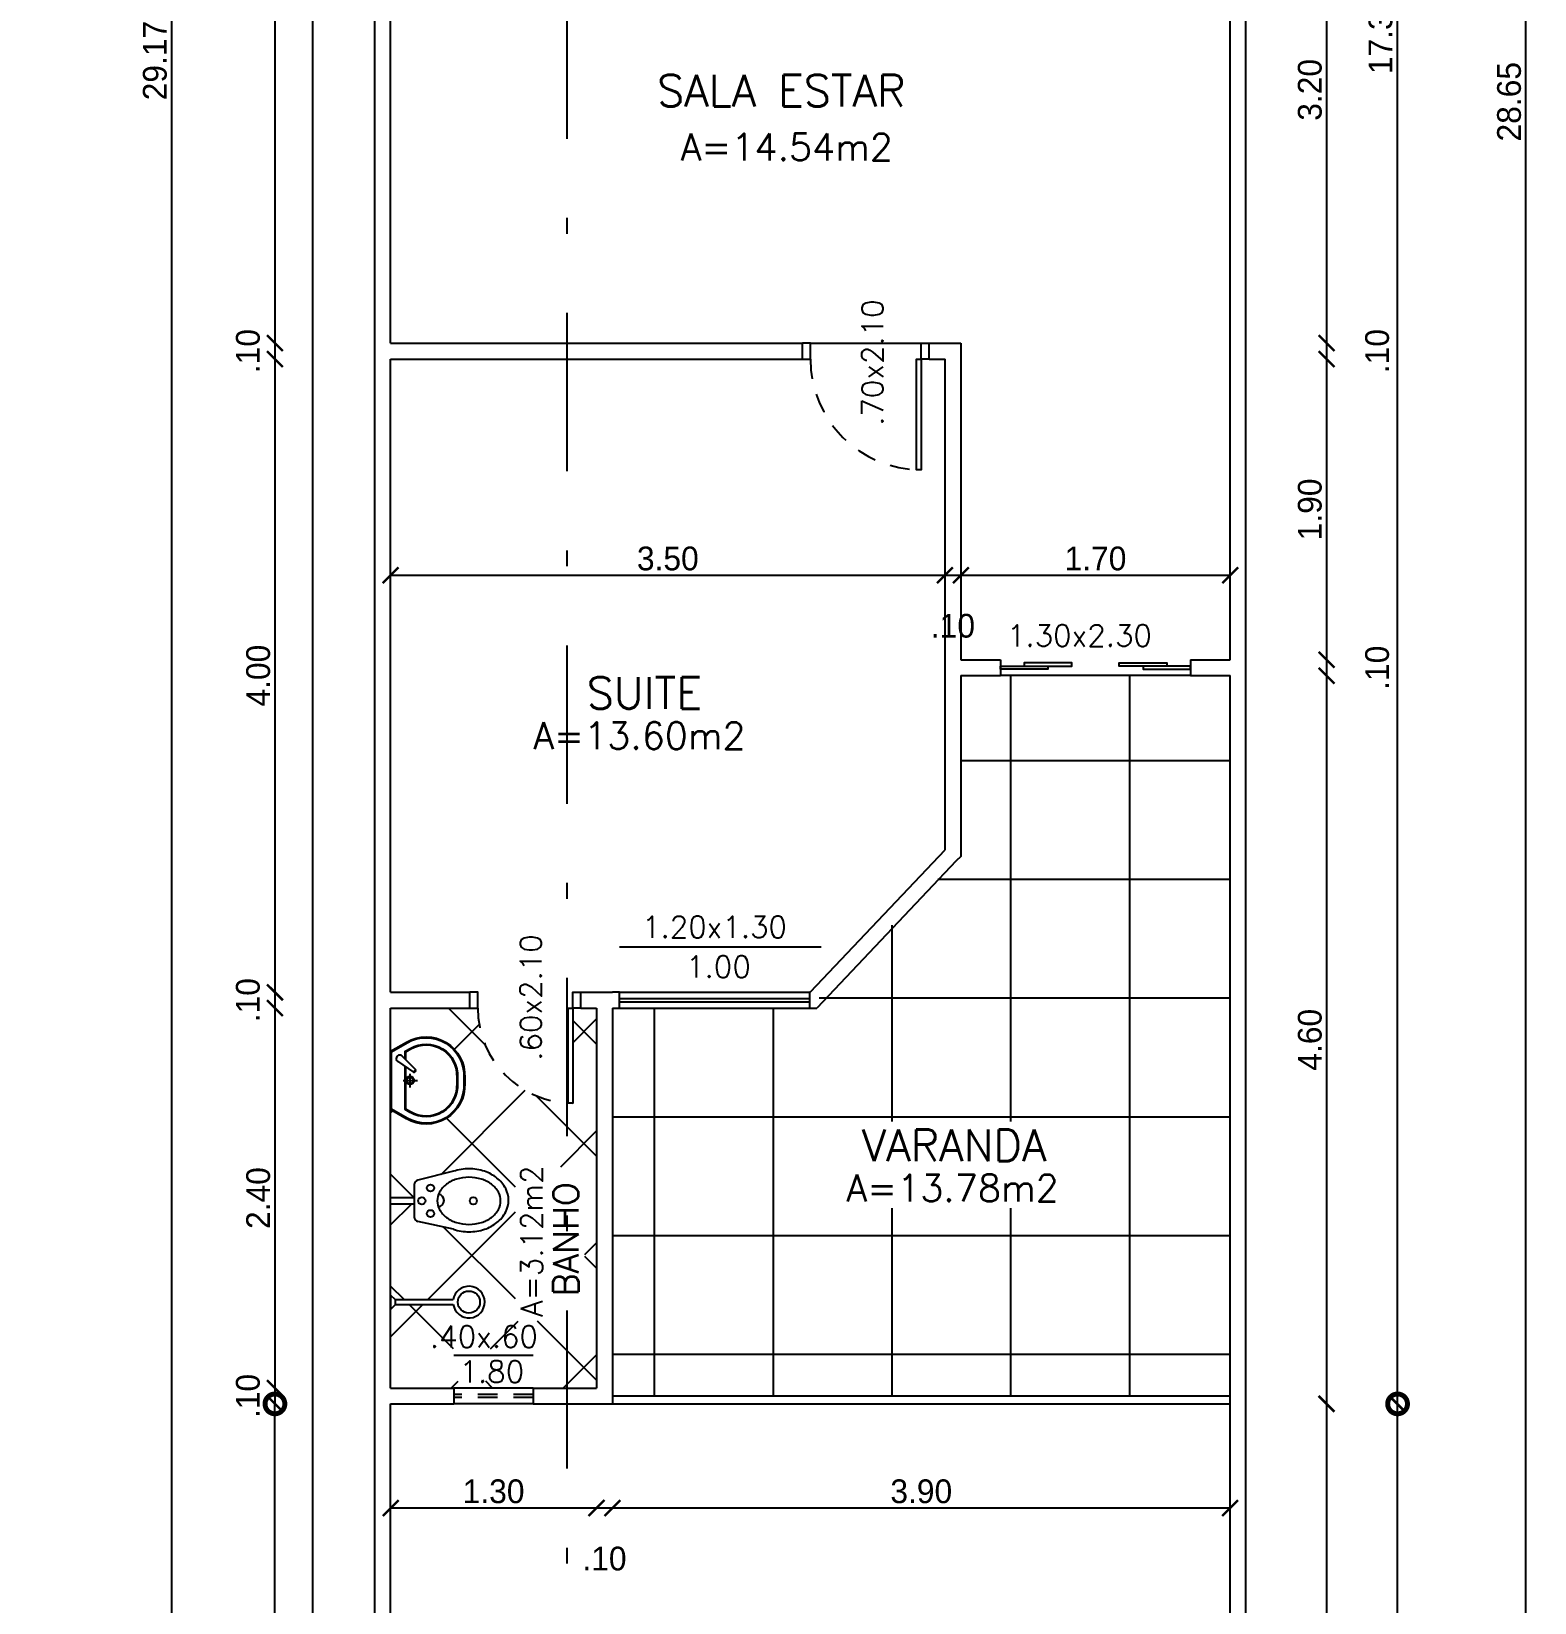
# Model space of a CAD drawing. Extents: x 1223 to 2114, y 507 to 973.
# Drawn here: x 1235.73 to 1245.22, y 536 to 545.93 of the extents above; entities that cross this region are included whole.
import ezdxf

# ---------------------------------------------------------------- set-up
doc = ezdxf.new("R2010")
doc.units = 0
doc.header["$MEASUREMENT"] = 0
doc.linetypes.add('DASHDOTX2', pattern=[2, 1, -0.5, 0, -0.5])
doc.linetypes.add('HIDDEN2', pattern=[0.1875, 0.125, -0.0625])
doc.layers.get('0').update_dxf_attribs({"linetype": 'CONTINUOUS'})
doc.layers.get('DEFPOINTS').update_dxf_attribs({"linetype": 'CONTINUOUS'})
for name, color, linetype in [('ARQ-COTAS', 4, 'CONTINUOUS'), ('BANHO_COZINHA', 7, 'CONTINUOUS'), ('JANELAS', 8, 'CONTINUOUS'), ('JANELAS_EX', 4, 'CONTINUOUS'), ('JANELAS_INTERNO', 2, 'CONTINUOUS'), ('PAREDE', 2, 'CONTINUOUS'), ('PORTAS', 4, 'CONTINUOUS'), ('PROJECAO', 7, 'HIDDEN2'), ('REBAIXO', 8, 'CONTINUOUS')]:
    doc.layers.add(name, color=color, linetype=linetype)
doc.styles.add('PADRAO_TXT', font='romans.shx')
doc.dimstyles.new('1-100', dxfattribs={"dimtxt": 0.15, "dimasz": 0.1, "dimexe": 0.05, "dimexo": 0.1, "dimgap": 0.03, "dimtad": 1, "dimzin": 5, "dimdsep": 46, "dimtxsty": 'Standard', "dimblk": 'ARCHTICK', "dimcen": 0, "dimse1": 1, "dimse2": 1, "dimclrd": 256, "dimclre": 256, "dimclrt": 3, "dimadec": 0, "dimazin": 0, "dimtfac": 1, "dimtofl": 0, "dimtmove": 2, "dimatfit": 3, "dimldrblk": 'ARCHTICK', "dimfxl": 0, "dimtolj": 1, "dimarcsym": 0})

# ---------------------------------------------------------------- blocks, each defined once
blk = doc.blocks.new('_ArchTick')
at = {"color": 0, "linetype": 'ByBlock', "const_width": 0.15}
blk.add_lwpolyline([(-0.5, -0.5), (0.5, 0.5)], dxfattribs=at)
blk = doc.blocks.new('*D633')
at = {"layer": 'ARQ-COTAS', "lineweight": -2, "transparency": 16777216}
blk.add_line((1243.9111, 543.9581), (1243.9111, 543.8581), dxfattribs=at)
at = {"layer": 'DEFPOINTS', "color": 0, "transparency": 16777216}
for p in [(1241.6602, 543.9581), (1241.5602, 543.8581), (1243.9111, 543.8581)]:
    blk.add_point(p, dxfattribs=at)
at = {"layer": 'ARQ-COTAS', "lineweight": -2, "transparency": 16777216, "xscale": 0.1, "yscale": 0.1, "zscale": 0.1}
for p, rotation in [((1243.9111, 543.9581), 90), ((1243.9111, 543.8581), 270)]:
    blk.add_blockref('_ArchTick', p, dxfattribs=dict(at, rotation=rotation))
at = {"layer": 'ARQ-COTAS', "color": 3, "transparency": 16777216, "insert": (1244.2311, 543.9081), "char_height": 0.15, "attachment_point": 5, "rotation": 90}
blk.add_mtext('\\A1;.10', dxfattribs=at)
blk = doc.blocks.new('*D634')
at = {"layer": 'ARQ-COTAS', "lineweight": -2, "transparency": 16777216}
blk.add_line((1243.9111, 543.8581), (1243.9111, 541.9581), dxfattribs=at)
at = {"layer": 'DEFPOINTS', "color": 0, "transparency": 16777216}
for p in [(1241.5602, 543.8581), (1243.3102, 541.9581), (1243.9111, 541.9581)]:
    blk.add_point(p, dxfattribs=at)
at = {"layer": 'ARQ-COTAS', "lineweight": -2, "transparency": 16777216, "xscale": 0.1, "yscale": 0.1, "zscale": 0.1}
for p, rotation in [((1243.9111, 543.8581), 90), ((1243.9111, 541.9581), 270)]:
    blk.add_blockref('_ArchTick', p, dxfattribs=dict(at, rotation=rotation))
at = {"layer": 'ARQ-COTAS', "color": 3, "transparency": 16777216, "insert": (1243.8061, 542.9081), "char_height": 0.15, "attachment_point": 5, "rotation": 90}
blk.add_mtext('\\A1;1.90', dxfattribs=at)
blk = doc.blocks.new('*D635')
at = {"layer": 'ARQ-COTAS', "lineweight": -2, "transparency": 16777216}
blk.add_line((1243.9111, 547.1581), (1243.9111, 543.9581), dxfattribs=at)
at = {"layer": 'DEFPOINTS', "color": 0, "transparency": 16777216}
for p in [(1243.4602, 547.1581), (1241.6602, 543.9581), (1243.9111, 543.9581)]:
    blk.add_point(p, dxfattribs=at)
at = {"layer": 'ARQ-COTAS', "lineweight": -2, "transparency": 16777216, "xscale": 0.1, "yscale": 0.1, "zscale": 0.1}
for p, rotation in [((1243.9111, 547.1581), 90), ((1243.9111, 543.9581), 270)]:
    blk.add_blockref('_ArchTick', p, dxfattribs=dict(at, rotation=rotation))
at = {"layer": 'ARQ-COTAS', "color": 3, "transparency": 16777216, "insert": (1243.8061, 545.5581), "char_height": 0.15, "attachment_point": 5, "rotation": 90}
blk.add_mtext('\\A1;3.20', dxfattribs=at)
blk = doc.blocks.new('*D637')
at = {"layer": 'ARQ-COTAS', "lineweight": -2, "transparency": 16777216}
blk.add_line((1237.2718, 549.5581), (1237.2718, 543.9581), dxfattribs=at)
at = {"layer": 'DEFPOINTS', "color": 0, "transparency": 16777216}
for p in [(1240.2023, 549.5581), (1237.2718, 543.9581), (1239.2523, 543.9581)]:
    blk.add_point(p, dxfattribs=at)
at = {"layer": 'ARQ-COTAS', "lineweight": -2, "transparency": 16777216, "xscale": 0.1, "yscale": 0.1, "zscale": 0.1}
for p, rotation in [((1237.2718, 549.5581), 90), ((1237.2718, 543.9581), 270)]:
    blk.add_blockref('_ArchTick', p, dxfattribs=dict(at, rotation=rotation))
at = {"layer": 'ARQ-COTAS', "color": 3, "transparency": 16777216, "insert": (1237.1668, 546.7581), "char_height": 0.15, "attachment_point": 5, "rotation": 90}
blk.add_mtext('\\A1;5.60', dxfattribs=at)
blk = doc.blocks.new('*D640')
at = {"layer": 'ARQ-COTAS', "lineweight": -2, "transparency": 16777216}
blk.add_line((1243.3023, 536.6002), (1239.4023, 536.6002), dxfattribs=at)
at = {"layer": 'DEFPOINTS', "color": 0, "transparency": 16777216}
for p in [(1239.4023, 537.2581), (1243.3023, 537.2581), (1239.4023, 536.6002)]:
    blk.add_point(p, dxfattribs=at)
at = {"layer": 'ARQ-COTAS', "lineweight": -2, "transparency": 16777216, "xscale": 0.1, "yscale": 0.1, "zscale": 0.1, "rotation": 180}
blk.add_blockref('_ArchTick', (1239.4023, 536.6002), dxfattribs=at)
at = {"layer": 'ARQ-COTAS', "lineweight": -2, "transparency": 16777216, "xscale": 0.1, "yscale": 0.1, "zscale": 0.1}
blk.add_blockref('_ArchTick', (1243.3023, 536.6002), dxfattribs=at)
at = {"layer": 'ARQ-COTAS', "color": 3, "transparency": 16777216, "insert": (1241.3523, 536.7052), "char_height": 0.15, "attachment_point": 5}
blk.add_mtext('\\A1;3.90', dxfattribs=at)
blk = doc.blocks.new('*D646')
at = {"layer": 'ARQ-COTAS', "lineweight": -2, "transparency": 16777216}
blk.add_line((1243.9111, 541.8581), (1243.9111, 537.2581), dxfattribs=at)
at = {"layer": 'DEFPOINTS', "color": 0, "transparency": 16777216}
for p in [(1243.4602, 541.8581), (1243.0243, 537.2581), (1243.9111, 537.2581)]:
    blk.add_point(p, dxfattribs=at)
at = {"layer": 'ARQ-COTAS', "lineweight": -2, "transparency": 16777216, "xscale": 0.1, "yscale": 0.1, "zscale": 0.1}
for p, rotation in [((1243.9111, 541.8581), 90), ((1243.9111, 537.2581), 270)]:
    blk.add_blockref('_ArchTick', p, dxfattribs=dict(at, rotation=rotation))
at = {"layer": 'ARQ-COTAS', "color": 3, "transparency": 16777216, "insert": (1243.8061, 539.5581), "char_height": 0.15, "attachment_point": 5, "rotation": 90}
blk.add_mtext('\\A1;4.60', dxfattribs=at)
blk = doc.blocks.new('_DOTSMALL')
at = {"color": 0, "linetype": 'ByBlock', "const_width": 0.5}
blk.add_lwpolyline([(-0.0625, 0, 1), (0.0625, 0, 1)], format="xyb", close=True, dxfattribs=at)
blk = doc.blocks.new('*D650')
at = {"layer": 'ARQ-COTAS', "lineweight": -2, "transparency": 16777216}
blk.add_line((1243.9111, 541.9581), (1243.9111, 541.8581), dxfattribs=at)
at = {"layer": 'DEFPOINTS', "color": 0, "transparency": 16777216}
for p in [(1243.3102, 541.9581), (1243.4602, 541.8581), (1243.9111, 541.8581)]:
    blk.add_point(p, dxfattribs=at)
at = {"layer": 'ARQ-COTAS', "lineweight": -2, "transparency": 16777216, "xscale": 0.1, "yscale": 0.1, "zscale": 0.1}
for p, rotation in [((1243.9111, 541.9581), 90), ((1243.9111, 541.8581), 270)]:
    blk.add_blockref('_ArchTick', p, dxfattribs=dict(at, rotation=rotation))
at = {"layer": 'ARQ-COTAS', "color": 3, "transparency": 16777216, "insert": (1244.2311, 541.9081), "char_height": 0.15, "attachment_point": 5, "rotation": 90}
blk.add_mtext('\\A1;.10', dxfattribs=at)
blk = doc.blocks.new('*D661')
at = {"layer": 'ARQ-COTAS', "lineweight": -2, "transparency": 16777216}
blk.add_line((1237.2718, 539.8581), (1237.2718, 539.7581), dxfattribs=at)
at = {"layer": 'DEFPOINTS', "color": 0, "transparency": 16777216}
for p in [(1239.9093, 539.8581), (1237.2718, 539.7581), (1240.023, 539.7581)]:
    blk.add_point(p, dxfattribs=at)
at = {"layer": 'ARQ-COTAS', "lineweight": -2, "transparency": 16777216, "xscale": 0.1, "yscale": 0.1, "zscale": 0.1}
for p, rotation in [((1237.2718, 539.8581), 90), ((1237.2718, 539.7581), 270)]:
    blk.add_blockref('_ArchTick', p, dxfattribs=dict(at, rotation=rotation))
at = {"layer": 'ARQ-COTAS', "color": 3, "transparency": 16777216, "insert": (1237.1018, 539.8081), "char_height": 0.15, "attachment_point": 5, "rotation": 90}
blk.add_mtext('\\A1;.10', dxfattribs=at)
blk = doc.blocks.new('*D662')
at = {"layer": 'ARQ-COTAS', "lineweight": -2, "transparency": 16777216}
blk.add_line((1237.2718, 543.8581), (1237.2718, 539.8581), dxfattribs=at)
at = {"layer": 'DEFPOINTS', "color": 0, "transparency": 16777216}
for p in [(1239.9093, 543.8581), (1237.2718, 539.8581), (1239.9093, 539.8581)]:
    blk.add_point(p, dxfattribs=at)
at = {"layer": 'ARQ-COTAS', "lineweight": -2, "transparency": 16777216, "xscale": 0.1, "yscale": 0.1, "zscale": 0.1}
for p, rotation in [((1237.2718, 543.8581), 90), ((1237.2718, 539.8581), 270)]:
    blk.add_blockref('_ArchTick', p, dxfattribs=dict(at, rotation=rotation))
at = {"layer": 'ARQ-COTAS', "color": 3, "transparency": 16777216, "insert": (1237.1668, 541.8581), "char_height": 0.15, "attachment_point": 5, "rotation": 90}
blk.add_mtext('\\A1;4.00', dxfattribs=at)
blk = doc.blocks.new('*D667')
at = {"layer": 'ARQ-COTAS', "lineweight": -2, "transparency": 16777216}
blk.add_line((1237.2718, 539.7581), (1237.2718, 537.3581), dxfattribs=at)
at = {"layer": 'DEFPOINTS', "color": 0, "transparency": 16777216}
for p in [(1240.023, 539.7581), (1237.2718, 537.3581), (1239.3023, 537.3581)]:
    blk.add_point(p, dxfattribs=at)
at = {"layer": 'ARQ-COTAS', "lineweight": -2, "transparency": 16777216, "xscale": 0.1, "yscale": 0.1, "zscale": 0.1}
for p, rotation in [((1237.2718, 539.7581), 90), ((1237.2718, 537.3581), 270)]:
    blk.add_blockref('_ArchTick', p, dxfattribs=dict(at, rotation=rotation))
at = {"layer": 'ARQ-COTAS', "color": 3, "transparency": 16777216, "insert": (1237.1668, 538.5581), "char_height": 0.15, "attachment_point": 5, "rotation": 90}
blk.add_mtext('\\A1;2.40', dxfattribs=at)
blk = doc.blocks.new('*D668')
at = {"layer": 'ARQ-COTAS', "lineweight": -2, "transparency": 16777216}
blk.add_line((1239.4023, 536.6002), (1239.3023, 536.6002), dxfattribs=at)
at = {"layer": 'DEFPOINTS', "color": 0, "transparency": 16777216}
for p in [(1239.3023, 537.3581), (1239.4023, 537.2581), (1239.3023, 536.6002)]:
    blk.add_point(p, dxfattribs=at)
at = {"layer": 'ARQ-COTAS', "lineweight": -2, "transparency": 16777216, "xscale": 0.1, "yscale": 0.1, "zscale": 0.1, "rotation": 180}
blk.add_blockref('_ArchTick', (1239.3023, 536.6002), dxfattribs=at)
at = {"layer": 'ARQ-COTAS', "lineweight": -2, "transparency": 16777216, "xscale": 0.1, "yscale": 0.1, "zscale": 0.1}
blk.add_blockref('_ArchTick', (1239.4023, 536.6002), dxfattribs=at)
at = {"layer": 'ARQ-COTAS', "color": 3, "transparency": 16777216, "insert": (1239.3523, 536.2802), "char_height": 0.15, "attachment_point": 5}
blk.add_mtext('\\A1;.10', dxfattribs=at)
blk = doc.blocks.new('LAVAT2')
at = {"layer": 'BANHO_COZINHA'}
for p, q in [((-0.1541, 0.0735), (-0.0696, 0.1573)), ((-0.1213, 0.0424), (-0.0529, 0.1435)), ((-0.0529, 0.1435), (-0.0696, 0.1573)), ((-0.0422, 0.1216), (0.0447, 0.1216)), ((0.0004, 0.0791), (0.0004, 0.1703))]:
    blk.add_line(p, q, dxfattribs=at)
for points in [[(-0.0193, 0.4676), (0.0193, 0.4676, -0.595397), (0.2423, 0.1008), (0.1841, 0), (-0.1841, 0), (-0.2423, 0.1008, -0.595397)], [(-0.0195, 0.462), (0.0195, 0.462, -0.59561), (0.2375, 0.1036), (0.1809, 0.0056), (-0.1809, 0.0056), (-0.2375, 0.1036, -0.59561)]]:
    blk.add_lwpolyline(points, format="xyb", close=True, dxfattribs=at)
for points in [[(-0.135, 0.0924), (-0.1843, 0.0924), (-0.2026, 0.1242, -0.598795), (-0.0193, 0.4216), (0.0193, 0.4216, -0.599099), (0.2026, 0.124), (0.1843, 0.0924), (-0.0875, 0.0924)], [(-0.1304, 0.097), (-0.1817, 0.097), (-0.1987, 0.1265, -0.599051), (-0.0195, 0.417), (0.0195, 0.417, -0.599358), (0.1986, 0.1263), (0.1817, 0.097), (-0.0844, 0.097)], [(-0.1535, 0.0741, 1.201911), (-0.1175, 0.0481, 1.201911)]]:
    blk.add_lwpolyline(points, format="xyb", dxfattribs=at)
for radius in [0.0263, 0.0209]:
    blk.add_circle((0, 0.1223), radius, dxfattribs=at)
blk.add_arc((-0.0646, 0.1464), 0.012, 346.14878, 114.58148, dxfattribs=at)
blk = doc.blocks.new('CHUV')
at = {"layer": 'BANHO_COZINHA'}
for p, q in [((0, 0.045), (0, -0.045)), ((0.03, 0.015), (0, 0.045)), ((0.395, 0.015), (0.03, 0.015)), ((0.03, -0.015), (0.03, 0.015)), ((0, -0.045), (0.03, -0.015)), ((0.03, -0.015), (0.3953, -0.015))]:
    blk.add_line(p, q, dxfattribs=at)
blk.add_circle((0.494, 0.0009), 0.07, dxfattribs=at)
blk.add_arc((0.494, 0.0009), 0.1, 189.14559, 171.89103, dxfattribs=at)
blk = doc.blocks.new('BIDE')
at = {"layer": 'BANHO_COZINHA'}
for p, q in [((-0.19, 0.3966), (-0.1341, 0.1715)), ((0.1761, 0.3966), (0.1267, 0.1722)), ((-0.105, 0.1487), (0.0974, 0.1487)), ((-0.0234, 0.1487), (-0.0234, -0.0013)), ((0.0166, 0.1487), (0.0166, -0.0013))]:
    blk.add_line(p, q, dxfattribs=at)
blk.add_lwpolyline([(0.1759, 0.396, 0.00058), (0.1761, 0.3966, 0.07973), (0.1918, 0.4946, 0.07973), (0.1761, 0.5926, 0.088644), (0.1336, 0.6713, 0.105072), (0.0667, 0.7264, 0.120616), (-0.0069, 0.7445, 0.120616), (-0.0806, 0.7264, 0.105072), (-0.1475, 0.6713, 0.088644), (-0.19, 0.5926, 0.07973), (-0.2057, 0.4946, 0.07973)], format="xyb", dxfattribs=at)
blk.add_lwpolyline([(-0.1522, 0.4946, 0.074892), (-0.1403, 0.4157, 0.085397), (-0.1086, 0.3532, 0.106179), (-0.058, 0.3088, 0.127661), (-0.0034, 0.2947, 0.127661), (0.0511, 0.3088, 0.106179), (0.1018, 0.3532, 0.085397), (0.1334, 0.4157, 0.074892), (0.1453, 0.4946, 0.074892), (0.1334, 0.5735, 0.085397), (0.1018, 0.6359, 0.106179), (0.0511, 0.6803, 0.127661), (-0.0034, 0.6945, 0.127661), (-0.058, 0.6803, 0.106179), (-0.1086, 0.6359, 0.085397), (-0.1403, 0.5735, 0.074892)], format="xyb", close=True, dxfattribs=at)
for centre in [(-0.0037, 0.5219), (-0.0847, 0.2515), (-0.0037, 0.1965), (0.0773, 0.2515)]:
    blk.add_circle(centre, 0.0226, dxfattribs=at)
for centre, radius, start, end in [((0.1076, 0.4946), 0.3132, 180, 198.23417), ((0.0515, 0.4761), 0.2542, 198.23417, 198.36712), ((-0.0058, 0.2971), 0.04, 5.79726, 171.7626), ((-0.105, 0.1787), 0.03, 193.93535, 270), ((0.0974, 0.1787), 0.03, 270, 347.59278)]:
    blk.add_arc(centre, radius, start, end, dxfattribs=at)
blk = doc.blocks.new('*D670')
at = {"layer": 'ARQ-COTAS', "lineweight": -2, "transparency": 16777216}
blk.add_line((1237.2718, 537.3581), (1237.2718, 537.2581), dxfattribs=at)
at = {"layer": 'DEFPOINTS', "color": 0, "transparency": 16777216}
for p in [(1239.3023, 537.3581), (1237.2718, 537.2581), (1239.4023, 537.2581)]:
    blk.add_point(p, dxfattribs=at)
at = {"layer": 'ARQ-COTAS', "lineweight": -2, "transparency": 16777216, "xscale": 0.1, "yscale": 0.1, "zscale": 0.1}
for p, rotation in [((1237.2718, 537.3581), 90), ((1237.2718, 537.2581), 270)]:
    blk.add_blockref('_ArchTick', p, dxfattribs=dict(at, rotation=rotation))
at = {"layer": 'ARQ-COTAS', "color": 3, "transparency": 16777216, "insert": (1237.1018, 537.3081), "char_height": 0.15, "attachment_point": 5, "rotation": 90}
blk.add_mtext('\\A1;.10', dxfattribs=at)
blk = doc.blocks.new('*X231')
at = {"color": 0}
for p, q in [((1584.5532, 539.5268), (1584.3219, 539.7581)), ((1585.1068, 539.5393), (1585.2568, 539.6893)), ((1585.2568, 539.5303), (1585.1068, 539.6803)), ((1584.3593, 539.4989), (1584.5157, 539.6553)), ((1584.2752, 538.7078), (1584.8063, 539.2388)), ((1585.2568, 538.8232), (1584.8755, 539.2045)), ((1583.9568, 539.0964), (1583.9699, 539.1095)), ((1584.7451, 538.6278), (1584.3101, 539.0628)), ((1585.0308, 538.7562), (1585.2568, 538.9822)), ((1584.1051, 538.5606), (1583.9568, 538.709)), ((1583.9568, 538.3893), (1584.0881, 538.5206)), ((1584.1897, 537.9151), (1584.7451, 538.4705)), ((1584.7451, 537.9207), (1584.2909, 538.3749)), ((1585.1831, 538.2014), (1585.2568, 538.2751)), ((1585.2568, 538.1161), (1585.1831, 538.1898)), ((1584.0435, 537.9151), (1583.9568, 538.0019)), ((1583.9568, 537.6822), (1584.1597, 537.8851)), ((1584.3535, 537.6052), (1584.0735, 537.8851)), ((1584.5869, 537.6052), (1584.7629, 537.7812)), ((1585.2568, 537.409), (1584.8846, 537.7812)), ((1585.0469, 537.3581), (1585.2568, 537.568)), ((1584.3398, 537.3581), (1584.3829, 537.4012)), ((1584.6006, 537.3581), (1584.5575, 537.4012))]:
    blk.add_line(p, q, dxfattribs=at)
blk = doc.blocks.new('*D671')
at = {"layer": 'ARQ-COTAS', "lineweight": -2, "transparency": 16777216}
blk.add_line((1239.3023, 536.6002), (1238.0023, 536.6002), dxfattribs=at)
at = {"layer": 'DEFPOINTS', "color": 0, "transparency": 16777216}
for p in [(1239.3023, 537.3581), (1238.0023, 537.2581), (1238.0023, 536.6002)]:
    blk.add_point(p, dxfattribs=at)
at = {"layer": 'ARQ-COTAS', "lineweight": -2, "transparency": 16777216, "xscale": 0.1, "yscale": 0.1, "zscale": 0.1, "rotation": 180}
blk.add_blockref('_ArchTick', (1238.0023, 536.6002), dxfattribs=at)
at = {"layer": 'ARQ-COTAS', "lineweight": -2, "transparency": 16777216, "xscale": 0.1, "yscale": 0.1, "zscale": 0.1}
blk.add_blockref('_ArchTick', (1239.3023, 536.6002), dxfattribs=at)
at = {"layer": 'ARQ-COTAS', "color": 3, "transparency": 16777216, "insert": (1238.6523, 536.7052), "char_height": 0.15, "attachment_point": 5}
blk.add_mtext('\\A1;1.30', dxfattribs=at)
blk = doc.blocks.new('*D674')
at = {"layer": 'ARQ-COTAS', "lineweight": -2, "transparency": 16777216}
blk.add_line((1237.2718, 543.9581), (1237.2718, 543.8581), dxfattribs=at)
at = {"layer": 'DEFPOINTS', "color": 0, "transparency": 16777216}
for p in [(1239.2523, 543.9581), (1237.2718, 543.8581), (1239.2523, 543.8581)]:
    blk.add_point(p, dxfattribs=at)
at = {"layer": 'ARQ-COTAS', "lineweight": -2, "transparency": 16777216, "xscale": 0.1, "yscale": 0.1, "zscale": 0.1}
for p, rotation in [((1237.2718, 543.9581), 90), ((1237.2718, 543.8581), 270)]:
    blk.add_blockref('_ArchTick', p, dxfattribs=dict(at, rotation=rotation))
at = {"layer": 'ARQ-COTAS', "color": 3, "transparency": 16777216, "insert": (1237.1018, 543.9081), "char_height": 0.15, "attachment_point": 5, "rotation": 90}
blk.add_mtext('\\A1;.10', dxfattribs=at)
blk = doc.blocks.new('*D677')
at = {"layer": 'ARQ-COTAS', "lineweight": -2, "transparency": 16777216}
blk.add_line((1238.0023, 542.4921), (1241.5023, 542.4921), dxfattribs=at)
at = {"layer": 'DEFPOINTS', "color": 0, "transparency": 16777216}
for p in [(1238.0023, 542.5377), (1241.5023, 542.5377), (1241.5023, 542.4921)]:
    blk.add_point(p, dxfattribs=at)
at = {"layer": 'ARQ-COTAS', "lineweight": -2, "transparency": 16777216, "xscale": 0.1, "yscale": 0.1, "zscale": 0.1, "rotation": 180}
blk.add_blockref('_ArchTick', (1238.0023, 542.4921), dxfattribs=at)
at = {"layer": 'ARQ-COTAS', "lineweight": -2, "transparency": 16777216, "xscale": 0.1, "yscale": 0.1, "zscale": 0.1}
blk.add_blockref('_ArchTick', (1241.5023, 542.4921), dxfattribs=at)
at = {"layer": 'ARQ-COTAS', "color": 3, "transparency": 16777216, "insert": (1239.7523, 542.5971), "char_height": 0.15, "attachment_point": 5}
blk.add_mtext('\\A1;3.50', dxfattribs=at)
blk = doc.blocks.new('*D678')
at = {"layer": 'ARQ-COTAS', "lineweight": -2, "transparency": 16777216}
blk.add_line((1241.5023, 542.4921), (1241.6023, 542.4921), dxfattribs=at)
at = {"layer": 'DEFPOINTS', "color": 0, "transparency": 16777216}
for p in [(1241.6023, 542.7353), (1241.5023, 542.5377), (1241.6023, 542.4921)]:
    blk.add_point(p, dxfattribs=at)
at = {"layer": 'ARQ-COTAS', "lineweight": -2, "transparency": 16777216, "xscale": 0.1, "yscale": 0.1, "zscale": 0.1, "rotation": 180}
blk.add_blockref('_ArchTick', (1241.5023, 542.4921), dxfattribs=at)
at = {"layer": 'ARQ-COTAS', "lineweight": -2, "transparency": 16777216, "xscale": 0.1, "yscale": 0.1, "zscale": 0.1}
blk.add_blockref('_ArchTick', (1241.6023, 542.4921), dxfattribs=at)
at = {"layer": 'ARQ-COTAS', "color": 3, "transparency": 16777216, "insert": (1241.5523, 542.1721), "char_height": 0.15, "attachment_point": 5}
blk.add_mtext('\\A1;.10', dxfattribs=at)
blk = doc.blocks.new('*D679')
at = {"layer": 'ARQ-COTAS', "lineweight": -2, "transparency": 16777216}
blk.add_line((1241.6023, 542.4921), (1243.3023, 542.4921), dxfattribs=at)
at = {"layer": 'DEFPOINTS', "color": 0, "transparency": 16777216}
for p in [(1241.6023, 542.7353), (1243.3023, 542.7353), (1243.3023, 542.4921)]:
    blk.add_point(p, dxfattribs=at)
at = {"layer": 'ARQ-COTAS', "lineweight": -2, "transparency": 16777216, "xscale": 0.1, "yscale": 0.1, "zscale": 0.1, "rotation": 180}
blk.add_blockref('_ArchTick', (1241.6023, 542.4921), dxfattribs=at)
at = {"layer": 'ARQ-COTAS', "lineweight": -2, "transparency": 16777216, "xscale": 0.1, "yscale": 0.1, "zscale": 0.1}
blk.add_blockref('_ArchTick', (1243.3023, 542.4921), dxfattribs=at)
at = {"layer": 'ARQ-COTAS', "color": 3, "transparency": 16777216, "insert": (1242.4523, 542.5971), "char_height": 0.15, "attachment_point": 5}
blk.add_mtext('\\A1;1.70', dxfattribs=at)
blk = doc.blocks.new('*D684')
at = {"layer": 'ARQ-COTAS', "lineweight": -2, "transparency": 16777216}
blk.add_line((1244.3572, 537.2581), (1244.3572, 531.2581), dxfattribs=at)
at = {"layer": 'DEFPOINTS', "color": 0, "transparency": 16777216}
for p in [(1242.8664, 537.2581), (1243.4023, 531.2581), (1244.3572, 531.2581)]:
    blk.add_point(p, dxfattribs=at)
at = {"layer": 'ARQ-COTAS', "lineweight": -2, "transparency": 16777216, "xscale": 0.1, "yscale": 0.1, "zscale": 0.1}
for p, rotation in [((1244.3572, 537.2581), 90), ((1244.3572, 531.2581), 270)]:
    blk.add_blockref('_ArchTick', p, dxfattribs=dict(at, rotation=rotation))
at = {"layer": 'ARQ-COTAS', "color": 3, "transparency": 16777216, "insert": (1244.2522, 534.2581), "char_height": 0.15, "attachment_point": 5, "rotation": 90}
blk.add_mtext('\\A1;6.00', dxfattribs=at)
blk = doc.blocks.new('*X235')
at = {"color": 0}
for p, q in [((1587.873, 539.0419), (1587.873, 541.8581)), ((1588.623, 537.3081), (1588.623, 541.8581)), ((1587.5568, 541.322), (1589.2568, 541.322)), ((1587.4121, 540.572), (1589.2568, 540.572)), ((1587.123, 539.0419), (1587.123, 540.2828)), ((1586.6621, 539.822), (1589.2568, 539.822)), ((1585.623, 537.3081), (1585.623, 539.7581)), ((1586.373, 537.3081), (1586.373, 539.7581)), ((1585.3568, 539.072), (1589.2568, 539.072)), ((1587.123, 537.3081), (1587.123, 538.4944)), ((1587.873, 537.3081), (1587.873, 538.4944)), ((1585.3568, 538.322), (1589.2568, 538.322)), ((1585.3568, 537.572), (1589.2568, 537.572))]:
    blk.add_line(p, q, dxfattribs=at)
blk = doc.blocks.new('*D685')
at = {"layer": 'ARQ-COTAS', "lineweight": -2, "transparency": 16777216}
blk.add_line((1244.3572, 554.5581), (1244.3572, 537.2581), dxfattribs=at)
at = {"layer": 'DEFPOINTS', "color": 0, "transparency": 16777216}
for p in [(1243.3023, 554.5581), (1243.4023, 537.2581), (1244.3572, 537.2581)]:
    blk.add_point(p, dxfattribs=at)
at = {"layer": 'ARQ-COTAS', "lineweight": -2, "transparency": 16777216, "xscale": 0.1, "yscale": 0.1, "zscale": 0.1}
for p, rotation in [((1244.3572, 554.5581), 90), ((1244.3572, 537.2581), 270)]:
    blk.add_blockref('_ArchTick', p, dxfattribs=dict(at, rotation=rotation))
at = {"layer": 'ARQ-COTAS', "color": 3, "transparency": 16777216, "insert": (1244.2522, 545.9081), "char_height": 0.15, "attachment_point": 5, "rotation": 90}
blk.add_mtext('\\A1;17.30', dxfattribs=at)
blk = doc.blocks.new('*D689')
at = {"layer": 'ARQ-COTAS', "lineweight": -2, "transparency": 16777216}
blk.add_line((1243.9111, 537.2581), (1243.9111, 531.2581), dxfattribs=at)
at = {"layer": 'DEFPOINTS', "color": 0, "transparency": 16777216}
for p in [(1242.4203, 537.2581), (1242.9562, 531.2581), (1243.9111, 531.2581)]:
    blk.add_point(p, dxfattribs=at)
at = {"layer": 'ARQ-COTAS', "lineweight": -2, "transparency": 16777216, "xscale": 0.1, "yscale": 0.1, "zscale": 0.1}
for p, rotation in [((1243.9111, 537.2581), 90), ((1243.9111, 531.2581), 270)]:
    blk.add_blockref('_ArchTick', p, dxfattribs=dict(at, rotation=rotation))
at = {"layer": 'ARQ-COTAS', "color": 3, "transparency": 16777216, "insert": (1243.8061, 534.2581), "char_height": 0.15, "attachment_point": 5, "rotation": 90}
blk.add_mtext('\\A1;6.00', dxfattribs=at)
blk = doc.blocks.new('*D690')
at = {"layer": 'ARQ-COTAS', "lineweight": -2, "transparency": 16777216}
blk.add_line((1237.2718, 531.2581), (1237.2718, 537.2581), dxfattribs=at)
at = {"layer": 'DEFPOINTS', "color": 0, "transparency": 16777216}
for p in [(1235.7346, 537.2581), (1237.2718, 537.2581), (1238.0023, 531.2581)]:
    blk.add_point(p, dxfattribs=at)
at = {"layer": 'ARQ-COTAS', "lineweight": -2, "transparency": 16777216, "xscale": 0.1, "yscale": 0.1, "zscale": 0.1}
for p, rotation in [((1237.2718, 537.2581), 90), ((1237.2718, 531.2581), 270)]:
    blk.add_blockref('_ArchTick', p, dxfattribs=dict(at, rotation=rotation))
at = {"layer": 'ARQ-COTAS', "color": 3, "transparency": 16777216, "insert": (1237.1668, 534.2581), "char_height": 0.15, "attachment_point": 5, "rotation": 90}
blk.add_mtext('\\A1;6.00', dxfattribs=at)
blk = doc.blocks.new('*D692')
at = {"layer": 'ARQ-COTAS', "lineweight": -2, "transparency": 16777216}
blk.add_line((1245.1689, 531.1581), (1245.1689, 559.8081), dxfattribs=at)
at = {"layer": 'DEFPOINTS', "color": 0, "transparency": 16777216}
for p in [(1243.4023, 559.8081), (1245.1689, 559.8081), (1243.4023, 531.1581)]:
    blk.add_point(p, dxfattribs=at)
at = {"layer": 'ARQ-COTAS', "lineweight": -2, "transparency": 16777216, "xscale": 0.1, "yscale": 0.1, "zscale": 0.1}
for p, rotation in [((1245.1689, 559.8081), 90), ((1245.1689, 531.1581), 270)]:
    blk.add_blockref('_ArchTick', p, dxfattribs=dict(at, rotation=rotation))
at = {"layer": 'ARQ-COTAS', "color": 3, "transparency": 16777216, "insert": (1245.0639, 545.4831), "char_height": 0.15, "attachment_point": 5, "rotation": 90}
blk.add_mtext('\\A1;28.65', dxfattribs=at)
blk = doc.blocks.new('*D693')
at = {"layer": 'ARQ-COTAS', "lineweight": -2, "transparency": 16777216}
blk.add_line((1236.6195, 560.3281), (1236.6195, 531.1581), dxfattribs=at)
at = {"layer": 'DEFPOINTS', "color": 0, "transparency": 16777216}
for p in [(1237.9023, 560.3281), (1236.6195, 531.1581), (1237.9023, 531.1581)]:
    blk.add_point(p, dxfattribs=at)
at = {"layer": 'ARQ-COTAS', "lineweight": -2, "transparency": 16777216, "xscale": 0.1, "yscale": 0.1, "zscale": 0.1}
for p, rotation in [((1236.6195, 560.3281), 90), ((1236.6195, 531.1581), 270)]:
    blk.add_blockref('_ArchTick', p, dxfattribs=dict(at, rotation=rotation))
at = {"layer": 'ARQ-COTAS', "color": 3, "transparency": 16777216, "insert": (1236.5145, 545.7431), "char_height": 0.15, "attachment_point": 5, "rotation": 90}
blk.add_mtext('\\A1;29.17', dxfattribs=at)

msp = doc.modelspace()

# ---------------------------------------------------------------- linework, layer by layer
at = {"layer": 'JANELAS'}
for p, q in [((1243.05229, 541.85811), (1241.85229, 541.85811)), ((1240.72079, 540.14219), (1239.448, 540.14219)), ((1239.448, 539.81811), (1240.648, 539.81811)), ((1239.448, 539.79811), (1240.648, 539.79811)), ((1238.90229, 537.56414), (1238.40229, 537.56414)), ((1238.90229, 537.35811), (1238.40229, 537.35811)), ((1238.90229, 537.25811), (1238.40229, 537.25811))]:
    msp.add_line(p, q, dxfattribs=at)
at = {"layer": 'JANELAS_EX'}
for p, q in [((1239.448, 539.85811), (1240.648, 539.85811)), ((1239.448, 539.75811), (1240.648, 539.75811))]:
    msp.add_line(p, q, dxfattribs=at)
at = {"layer": 'JANELAS_INTERNO'}
for p, q in [((1237.51129, 531.15811), (1237.51129, 560.32811)), ((1240.65229, 543.95811), (1241.35229, 543.95811))]:
    msp.add_line(p, q, dxfattribs=at)
at = {"layer": 'PAREDE'}
for p, q in [((1237.90229, 531.15811), (1237.90229, 560.32811)), ((1243.40229, 531.15811), (1243.40229, 559.80811)), ((1238.00229, 543.95811), (1238.00229, 553.15811)), ((1243.30229, 541.95811), (1243.30229, 547.15811)), ((1238.00229, 543.95811), (1240.60229, 543.95811)), ((1240.60229, 543.85811), (1240.60229, 543.95811)), ((1241.40229, 543.95811), (1241.60229, 543.95811)), ((1241.40229, 543.85811), (1241.40229, 543.95811)), ((1241.60229, 543.95811), (1241.60229, 541.95811)), ((1238.00229, 539.85811), (1238.00229, 543.85811)), ((1238.00229, 543.85811), (1240.60229, 543.85811)), ((1241.40229, 543.85811), (1241.50229, 543.85811)), ((1241.50229, 540.75811), (1241.50229, 543.85811)), ((1241.60229, 541.95811), (1241.85229, 541.95811)), ((1241.85229, 541.95811), (1241.85229, 541.85811)), ((1243.05229, 541.95811), (1243.05229, 541.85811)), ((1243.05229, 541.95811), (1243.30229, 541.95811)), ((1241.60229, 541.85811), (1241.60229, 540.71669)), ((1241.60229, 541.85811), (1241.85229, 541.85811)), ((1243.05229, 541.85811), (1243.30229, 541.85811)), ((1243.30229, 531.15811), (1243.30229, 541.85811)), ((1241.50036, 540.75613), (1240.65066, 539.85811)), ((1241.573, 540.6874), (1240.69371, 539.75811)), ((1241.60229, 540.71669), (1241.573, 540.6874)), ((1238.00229, 539.85811), (1238.50229, 539.85811)), ((1238.50229, 539.75811), (1238.50229, 539.85811)), ((1239.20229, 539.85811), (1239.40229, 539.85811)), ((1239.20229, 539.75811), (1239.20229, 539.85811)), ((1239.448, 539.85811), (1239.40229, 539.85811)), ((1239.448, 539.75811), (1239.448, 539.85811)), ((1240.65066, 539.85811), (1240.648, 539.85811)), ((1240.648, 539.75811), (1240.648, 539.85811)), ((1238.00229, 539.75811), (1238.50229, 539.75811)), ((1238.00229, 537.35811), (1238.00229, 539.75811)), ((1239.20229, 539.75811), (1239.30229, 539.75811)), ((1239.30229, 539.75811), (1239.30229, 537.35811)), ((1239.40229, 539.75811), (1239.448, 539.75811)), ((1239.40229, 539.75811), (1239.40229, 537.25811)), ((1240.648, 539.75811), (1240.69371, 539.75811)), ((1238.00229, 537.35811), (1238.40229, 537.35811)), ((1238.40229, 537.35811), (1238.40229, 537.25811)), ((1238.90229, 537.35811), (1239.30229, 537.35811)), ((1238.90229, 537.35811), (1238.90229, 537.25811)), ((1238.00229, 537.25811), (1238.40229, 537.25811)), ((1238.00229, 531.25811), (1238.00229, 537.25811)), ((1238.90229, 537.25811), (1239.40229, 537.25811))]:
    msp.add_line(p, q, dxfattribs=at)
at = {"layer": 'PORTAS'}
for points in [[(1240.60229, 543.85811), (1240.65229, 543.85811), (1240.65229, 543.95811), (1240.60229, 543.95811)], [(1241.40229, 543.85811), (1241.35229, 543.85811), (1241.35229, 543.95811), (1241.40229, 543.95811)], [(1238.50229, 539.75811), (1238.55229, 539.75811), (1238.55229, 539.85811), (1238.50229, 539.85811)], [(1239.20229, 539.75811), (1239.15229, 539.75811), (1239.15229, 539.85811), (1239.20229, 539.85811)]]:
    msp.add_lwpolyline(points, dxfattribs=at)
for points in [[(1241.35229, 543.85811), (1241.35229, 543.15811), (1241.32229, 543.15811), (1241.32229, 543.85811)], [(1241.85229, 541.91811), (1242.15229, 541.91811), (1242.15229, 541.89811), (1241.85229, 541.89811)], [(1242.00229, 541.91811), (1242.30229, 541.91811), (1242.30229, 541.93811), (1242.00229, 541.93811)], [(1242.90229, 541.91811), (1242.60229, 541.91811), (1242.60229, 541.93811), (1242.90229, 541.93811)], [(1243.05229, 541.91811), (1242.75229, 541.91811), (1242.75229, 541.89811), (1243.05229, 541.89811)], [(1239.15229, 539.75811), (1239.15229, 539.15811), (1239.12229, 539.15811), (1239.12229, 539.75811)]]:
    msp.add_lwpolyline(points, close=True, dxfattribs=at)
at = {"layer": 'PROJECAO', "linetype": 'DASHDOTX2'}
msp.add_line((1239.11467, 560.94905), (1239.11467, 527.03538), dxfattribs=at)
at = {"layer": 'PROJECAO'}
for p, q in [((1238.90229, 537.31811), (1238.40229, 537.31811)), ((1238.90229, 537.29811), (1238.40229, 537.29811))]:
    msp.add_line(p, q, dxfattribs=at)
for centre, radius in [((1241.35229, 543.85811), 0.7), ((1239.15229, 539.75811), 0.6)]:
    msp.add_arc(centre, radius, 180, 270, dxfattribs=at)
at = {"layer": 'REBAIXO'}
for p, q in [((1239.40229, 537.30811), (1243.30229, 537.30811)), ((1239.40229, 537.25811), (1243.30229, 537.25811))]:
    msp.add_line(p, q, dxfattribs=at)

# ---------------------------------------------------------------- block references
at = {"layer": 'ARQ-COTAS', "xscale": -0.25, "yscale": 0.25, "zscale": 0.25, "rotation": 270}
msp.add_blockref('_DOTSMALL', (1237.27184, 537.25811), dxfattribs=at)
at = {"layer": 'JANELAS', "linetype": 'Continuous'}
msp.add_blockref('*X231', (-345.95453, 0), dxfattribs=at)
at = {"layer": 'PAREDE', "rotation": 270}
for name, p in [('LAVAT2', (1238.00229, 539.30117)), ('BIDE', (1238.00229, 538.5372))]:
    msp.add_blockref(name, p, dxfattribs=at)
at = {"layer": 'PAREDE'}
msp.add_blockref('CHUV', (1238.00229, 537.90014), dxfattribs=at)
at = {"layer": 'PAREDE', "color": 7, "xscale": -0.25, "yscale": 0.25, "zscale": 0.25, "rotation": 90}
msp.add_blockref('_DOTSMALL', (1244.35948, 537.25811), dxfattribs=at)
at = {"layer": 'REBAIXO', "linetype": 'Continuous'}
msp.add_blockref('*X235', (-345.95453, 0), dxfattribs=at)

# ---------------------------------------------------------------- texts
at = {"layer": 'JANELAS', "style": 'PADRAO_TXT'}
for s, height, p in [('A=14.54m2', 0.17, (1239.8326, 545.11278)), ('1.30x2.30', 0.136, (1241.89338, 542.04316)), ('A=13.60m2', 0.17, (1238.90264, 541.39362)), ('A=13.78m2', 0.17, (1240.87952, 538.53688)), ('.40x.60', 0.136, (1238.25074, 537.61503)), ('1.80', 0.136, (1238.43717, 537.39402))]:
    msp.add_text(s, height=height, dxfattribs=at).set_placement(p)
for s, rotation, p in [('.70x2.10', 90, (1241.11207, 543.43583)), ('1.20x1.30', 360, (1239.58971, 540.20269)), ('.60x2.10', 90, (1238.95538, 539.42567)), ('1.00', 360, (1239.86804, 539.95171)), ('A=3.12m2', 90, (1238.96054, 537.80868))]:
    msp.add_text(s, height=0.136, rotation=rotation, dxfattribs=at).set_placement(p)
at = {"layer": 'PAREDE', "style": 'PADRAO_TXT'}
for s, p in [('SALA ESTAR', (1239.68463, 545.45336)), ('SUITE', (1239.24025, 541.64862)), ('VARANDA', (1240.9772, 538.79188))]:
    msp.add_text(s, height=0.2, dxfattribs=at).set_placement(p)
msp.add_text('BANHO', height=0.16, rotation=90, dxfattribs=at).set_placement((1239.18854, 537.93907))

# ---------------------------------------------------------------- dimensions: what is measured, and where the dimension line sits
at = {"layer": 'ARQ-COTAS'}
for p1, p2, distance, picture, middle in [((1237.90229, 560.32811), (1237.90229, 531.15811), -1.28276, '*D693', (1236.51453, 545.74311)), ((1243.40229, 531.15811), (1243.40229, 559.80811), -1.76664, '*D692', (1245.06393, 545.48311))]:
    dim = msp.add_aligned_dim(p1=p1, p2=p2, distance=distance, dimstyle='1-100', dxfattribs=at)
    dim.commit()
    dim.dimension.update_dxf_attribs({"geometry": picture, "text_midpoint": middle})
for base, p1, p2, angle, picture, middle in [((1244.35721, 537.25811), (1243.30229, 554.55811), (1243.40229, 537.25811), 90, '*D685', (1244.25221, 545.90811)), ((1237.27184, 543.95811), (1240.20229, 549.55811), (1239.25229, 543.95811), 90, '*D637', (1237.16684, 546.75811)), ((1243.91108, 543.95811), (1243.46016, 547.15811), (1241.66016, 543.95811), 90, '*D635', (1243.80608, 545.55811)), ((1237.27184, 543.85811), (1239.25229, 543.95811), (1239.25229, 543.85811), 90, '*D674', (1237.10184, 543.90811)), ((1243.91108, 543.85811), (1241.66016, 543.95811), (1241.56016, 543.85811), 90, '*D633', (1244.23108, 543.90811)), ((1237.27184, 539.85811), (1239.90929, 543.85811), (1239.90929, 539.85811), 90, '*D662', (1237.16684, 541.85811)), ((1243.91108, 541.95811), (1241.56016, 543.85811), (1243.31016, 541.95811), 90, '*D634', (1243.80608, 542.90811)), ((1241.50229, 542.49208), (1238.00229, 542.53768), (1241.50229, 542.53768), 180, '*D677', (1239.75229, 542.59708)), ((1241.60229, 542.49208), (1241.50229, 542.53768), (1241.60229, 542.73528), 180, '*D678', (1241.55229, 542.17208)), ((1243.30229, 542.49208), (1241.60229, 542.73528), (1243.30229, 542.73528), 180, '*D679', (1242.45229, 542.59708)), ((1243.91108, 541.85811), (1243.31016, 541.95811), (1243.46016, 541.85811), 90, '*D650', (1244.23108, 541.90811)), ((1243.91108, 537.25811), (1243.46016, 541.85811), (1243.0243, 537.25811), 90, '*D646', (1243.80608, 539.55811)), ((1237.27184, 539.75811), (1239.90929, 539.85811), (1240.023, 539.75811), 90, '*D661', (1237.10184, 539.80811)), ((1237.27184, 537.35811), (1240.023, 539.75811), (1239.30229, 537.35811), 90, '*D667', (1237.16684, 538.55811)), ((1237.27184, 537.25811), (1239.30229, 537.35811), (1239.40229, 537.25811), 90, '*D670', (1237.10184, 537.30811)), ((1237.27184, 537.25811), (1238.00229, 531.25811), (1235.7346, 537.25811), 90, '*D690', (1237.16684, 534.25811)), ((1238.00229, 536.60022), (1239.30229, 537.35811), (1238.00229, 537.25811), 180, '*D671', (1238.65229, 536.70522)), ((1239.30229, 536.60022), (1239.40229, 537.25811), (1239.30229, 537.35811), 180, '*D668', (1239.35229, 536.28022)), ((1243.91108, 531.25811), (1242.4203, 537.25811), (1242.95616, 531.25811), 90, '*D689', (1243.80608, 534.25811)), ((1244.35721, 531.25811), (1242.86643, 537.25811), (1243.40229, 531.25811), 90, '*D684', (1244.25221, 534.25811)), ((1239.40229, 536.60022), (1243.30229, 537.25811), (1239.40229, 537.25811), 180, '*D640', (1241.35229, 536.70522))]:
    dim = msp.add_linear_dim(base=base, p1=p1, p2=p2, angle=angle, dimstyle='1-100', dxfattribs=at)
    dim.commit()
    dim.dimension.update_dxf_attribs({"geometry": picture, "text_midpoint": middle})

doc.saveas('drawing.dxf')
